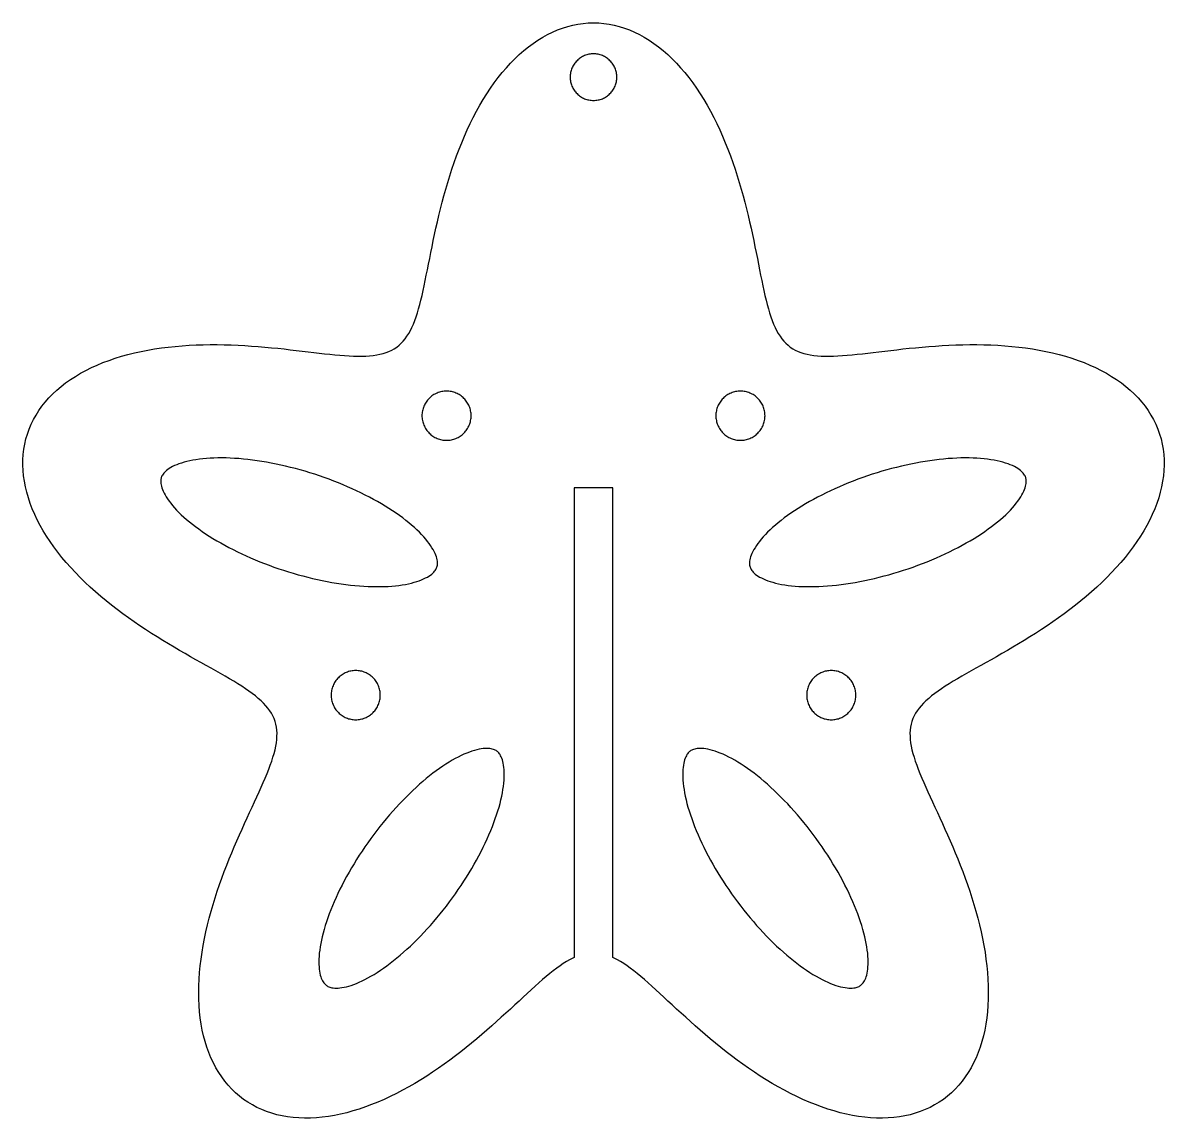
# Model space of a CAD drawing. Header units: millimetres. Extents: x -44 to 138, y -39 to 46.
# Drawn here: x 50.1 to 138.3, y -38.7 to 46 of the extents above; entities that cross this region are included whole.
import ezdxf

# ---------------------------------------------------------------- set-up
doc = ezdxf.new("R2010")
doc.units = ezdxf.units.MM
doc.layers.add('CUT', color=1, linetype='Continuous')

msp = doc.modelspace()

# ---------------------------------------------------------------- linework, layer by layer
at = {"layer": 'CUT'}
for points in [[(128.815, -0.906), (128.372, -1.193), (127.93, -1.473), (127.49, -1.745), (127.053, -2.009), (126.62, -2.267), (126.191, -2.517), (125.767, -2.762), (125.35, -2.999), (124.94, -3.231), (124.537, -3.456), (124.144, -3.676), (123.76, -3.891), (123.385, -4.101), (123.022, -4.307), (122.67, -4.509), (122.33, -4.707), (122.003, -4.902), (121.689, -5.094), (121.389, -5.284), (121.103, -5.473), (120.831, -5.66), (120.574, -5.846), (120.333, -6.033), (120.108, -6.219), (119.898, -6.407), (119.705, -6.595), (119.527, -6.786), (119.367, -6.979), (119.222, -7.174), (119.095, -7.373), (118.984, -7.576), (118.889, -7.784), (118.811, -7.996), (118.75, -8.213), (118.704, -8.437), (118.675, -8.666), (118.661, -8.902), (118.663, -9.145), (118.679, -9.396), (118.711, -9.654), (118.756, -9.92), (118.816, -10.195), (118.889, -10.479), (118.974, -10.771), (119.072, -11.073), (119.182, -11.384), (119.303, -11.704), (119.434, -12.035), (119.575, -12.375), (119.725, -12.725), (119.884, -13.085), (120.05, -13.455), (120.223, -13.835), (120.402, -14.225), (120.586, -14.625), (120.776, -15.034), (120.968, -15.453), (121.164, -15.881), (121.362, -16.319), (121.561, -16.765), (121.761, -17.22), (121.96, -17.683), (122.158, -18.155), (122.354, -18.633), (122.548, -19.119), (122.737, -19.611), (122.923, -20.11), (123.103, -20.614), (123.277, -21.124), (123.444, -21.638), (123.604, -22.156), (123.756, -22.677), (123.899, -23.201), (124.032, -23.727), (124.155, -24.255), (124.268, -24.784), (124.369, -25.312), (124.458, -25.84), (124.535, -26.367), (124.598, -26.892), (124.649, -27.413), (124.685, -27.932), (124.707, -28.446), (124.714, -28.954), (124.707, -29.457), (124.684, -29.954), (124.646, -30.443), (124.592, -30.924), (124.522, -31.396), (124.436, -31.859), (124.334, -32.311), (124.215, -32.753), (124.081, -33.183), (123.93, -33.6), (123.763, -34.005), (123.58, -34.396), (123.381, -34.773), (123.166, -35.135), (122.936, -35.482), (122.69, -35.813), (122.429, -36.128), (122.153, -36.426), (121.863, -36.707), (121.559, -36.97), (121.241, -37.215), (120.91, -37.442), (120.565, -37.65), (120.209, -37.839), (119.84, -38.009), (119.46, -38.16), (119.069, -38.291), (118.668, -38.403), (118.258, -38.496), (117.838, -38.568), (117.409, -38.622), (116.973, -38.655), (116.529, -38.67), (116.078, -38.665), (115.622, -38.641), (115.16, -38.598), (114.693, -38.537), (114.223, -38.458), (113.748, -38.36), (113.271, -38.246), (112.792, -38.114), (112.311, -37.966), (111.83, -37.801), (111.348, -37.622), (110.866, -37.427), (110.386, -37.218), (109.906, -36.995), (109.429, -36.76), (108.954, -36.512), (108.483, -36.252), (108.015, -35.982), (107.551, -35.702), (107.092, -35.412), (106.637, -35.114), (106.188, -34.809), (105.745, -34.497), (105.308, -34.179), (104.877, -33.856), (104.453, -33.529), (104.037, -33.198), (103.627, -32.866), (103.225, -32.532), (102.83, -32.197), (102.443, -31.863), (102.064, -31.531), (101.693, -31.2), (101.33, -30.873), (100.975, -30.549), (100.629, -30.231), (100.29, -29.918), (99.959, -29.612), (99.636, -29.313), (99.32, -29.022), (99.012, -28.74), (98.712, -28.467), (98.418, -28.205), (98.132, -27.954), (97.852, -27.715), (97.578, -27.488), (97.31, -27.274), (97.048, -27.074), (96.792, -26.888), (96.54, -26.716), (96.293, -26.559), (96.05, -26.417), (95.811, -26.292), (95.703, -26.241), (95.703, 10.062), (92.703, 10.062), (92.703, -26.241), (92.595, -26.292), (92.356, -26.417), (92.113, -26.559), (91.865, -26.716), (91.614, -26.888), (91.357, -27.074), (91.095, -27.274), (90.828, -27.488), (90.554, -27.715), (90.274, -27.954), (89.987, -28.205), (89.694, -28.467), (89.393, -28.74), (89.085, -29.022), (88.77, -29.313), (88.447, -29.612), (88.116, -29.918), (87.777, -30.231), (87.43, -30.549), (87.075, -30.873), (86.712, -31.2), (86.341, -31.531), (85.962, -31.863), (85.576, -32.197), (85.181, -32.532), (84.779, -32.866), (84.369, -33.198), (83.952, -33.529), (83.528, -33.856), (83.098, -34.179), (82.66, -34.497), (82.217, -34.809), (81.768, -35.114), (81.314, -35.412), (80.854, -35.702), (80.391, -35.982), (79.923, -36.252), (79.451, -36.512), (78.976, -36.76), (78.499, -36.995), (78.02, -37.218), (77.539, -37.427), (77.058, -37.622), (76.576, -37.801), (76.094, -37.966), (75.613, -38.114), (75.134, -38.246), (74.657, -38.36), (74.183, -38.458), (73.712, -38.537), (73.246, -38.598), (72.784, -38.641), (72.327, -38.665), (71.877, -38.67), (71.433, -38.655), (70.997, -38.622), (70.568, -38.568), (70.148, -38.496), (69.737, -38.403), (69.336, -38.291), (68.945, -38.16), (68.565, -38.009), (68.197, -37.839), (67.84, -37.65), (67.496, -37.442), (67.165, -37.215), (66.847, -36.97), (66.542, -36.707), (66.252, -36.426), (65.976, -36.128), (65.716, -35.813), (65.47, -35.482), (65.239, -35.135), (65.025, -34.773), (64.826, -34.396), (64.643, -34.005), (64.476, -33.6), (64.325, -33.183), (64.19, -32.753), (64.072, -32.311), (63.97, -31.859), (63.884, -31.396), (63.814, -30.924), (63.76, -30.443), (63.722, -29.954), (63.699, -29.457), (63.691, -28.954), (63.699, -28.446), (63.721, -27.932), (63.757, -27.413), (63.807, -26.892), (63.871, -26.367), (63.948, -25.84), (64.037, -25.312), (64.138, -24.784), (64.25, -24.255), (64.373, -23.727), (64.507, -23.201), (64.65, -22.677), (64.801, -22.156), (64.961, -21.638), (65.129, -21.124), (65.303, -20.614), (65.483, -20.11), (65.668, -19.611), (65.858, -19.119), (66.051, -18.633), (66.247, -18.155), (66.445, -17.683), (66.645, -17.22), (66.844, -16.765), (67.044, -16.319), (67.241, -15.881), (67.437, -15.453), (67.63, -15.034), (67.819, -14.625), (68.004, -14.225), (68.183, -13.835), (68.356, -13.455), (68.522, -13.085), (68.68, -12.725), (68.831, -12.375), (68.972, -12.035), (69.103, -11.704), (69.224, -11.384), (69.333, -11.073), (69.431, -10.771), (69.517, -10.479), (69.59, -10.195), (69.649, -9.92), (69.695, -9.654), (69.726, -9.396), (69.743, -9.145), (69.745, -8.902), (69.731, -8.666), (69.701, -8.437), (69.656, -8.213), (69.594, -7.996), (69.516, -7.784), (69.422, -7.576), (69.311, -7.373), (69.183, -7.174), (69.039, -6.979), (68.878, -6.786), (68.701, -6.595), (68.508, -6.407), (68.298, -6.219), (68.072, -6.033), (67.831, -5.846), (67.575, -5.66), (67.303, -5.473), (67.017, -5.284), (66.717, -5.094), (66.402, -4.902), (66.075, -4.707), (65.735, -4.509), (65.383, -4.307), (65.02, -4.101), (64.646, -3.891), (64.262, -3.676), (63.868, -3.456), (63.466, -3.231), (63.056, -2.999), (62.638, -2.762), (62.215, -2.517), (61.786, -2.267), (61.353, -2.009), (60.915, -1.745), (60.475, -1.473), (60.033, -1.193), (59.591, -0.906), (59.148, -0.612), (58.706, -0.31), (58.265, 0), (57.828, 0.317), (57.394, 0.643), (56.965, 0.975), (56.541, 1.315), (56.124, 1.663), (55.714, 2.017), (55.312, 2.379), (54.92, 2.747), (54.537, 3.122), (54.166, 3.503), (53.806, 3.89), (53.458, 4.282), (53.124, 4.68), (52.805, 5.083), (52.499, 5.49), (52.21, 5.902), (51.937, 6.317), (51.68, 6.735), (51.441, 7.156), (51.22, 7.579), (51.018, 8.004), (50.834, 8.43), (50.671, 8.857), (50.527, 9.284), (50.403, 9.71), (50.3, 10.136), (50.219, 10.56), (50.158, 10.982), (50.119, 11.401), (50.101, 11.817), (50.106, 12.229), (50.132, 12.637), (50.18, 13.04), (50.249, 13.438), (50.341, 13.83), (50.454, 14.215), (50.589, 14.593), (50.745, 14.964), (50.922, 15.326), (51.121, 15.681), (51.339, 16.026), (51.578, 16.362), (51.837, 16.688), (52.115, 17.005), (52.412, 17.31), (52.727, 17.605), (53.061, 17.889), (53.411, 18.162), (53.779, 18.422), (54.162, 18.671), (54.561, 18.908), (54.974, 19.133), (55.402, 19.346), (55.843, 19.546), (56.296, 19.733), (56.761, 19.908), (57.237, 20.071), (57.723, 20.221), (58.219, 20.359), (58.723, 20.484), (59.235, 20.598), (59.753, 20.699), (60.278, 20.789), (60.807, 20.868), (61.341, 20.935), (61.879, 20.991), (62.419, 21.037), (62.961, 21.073), (63.503, 21.099), (64.046, 21.116), (64.588, 21.124), (65.129, 21.124), (65.667, 21.115), (66.202, 21.1), (66.734, 21.078), (67.261, 21.05), (67.782, 21.016), (68.298, 20.977), (68.807, 20.934), (69.309, 20.888), (69.804, 20.839), (70.29, 20.787), (70.767, 20.734), (71.235, 20.68), (71.693, 20.626), (72.141, 20.573), (72.578, 20.521), (73.004, 20.471), (73.419, 20.424), (73.822, 20.38), (74.214, 20.341), (74.593, 20.306), (74.96, 20.277), (75.315, 20.255), (75.657, 20.239), (75.987, 20.231), (76.304, 20.231), (76.609, 20.24), (76.901, 20.258), (77.181, 20.286), (77.448, 20.325), (77.703, 20.375), (77.947, 20.437), (78.178, 20.51), (78.399, 20.596), (78.608, 20.695), (78.806, 20.807), (78.994, 20.933), (79.172, 21.073), (79.34, 21.227), (79.498, 21.395), (79.648, 21.578), (79.79, 21.776), (79.924, 21.988), (80.05, 22.216), (80.17, 22.458), (80.283, 22.715), (80.391, 22.987), (80.493, 23.274), (80.591, 23.576), (80.685, 23.892), (80.776, 24.222), (80.864, 24.567), (80.95, 24.925), (81.034, 25.296), (81.118, 25.681), (81.201, 26.078), (81.284, 26.487), (81.368, 26.908), (81.454, 27.34), (81.542, 27.782), (81.632, 28.234), (81.725, 28.696), (81.823, 29.166), (81.924, 29.644), (82.03, 30.13), (82.141, 30.622), (82.257, 31.119), (82.38, 31.622), (82.509, 32.128), (82.645, 32.638), (82.788, 33.15), (82.939, 33.664), (83.098, 34.179), (83.264, 34.693), (83.439, 35.206), (83.623, 35.717), (83.815, 36.225), (84.017, 36.729), (84.227, 37.229), (84.447, 37.722), (84.676, 38.209), (84.914, 38.689), (85.162, 39.16), (85.419, 39.622), (85.685, 40.073), (85.96, 40.514), (86.244, 40.943), (86.537, 41.359), (86.839, 41.761), (87.149, 42.15), (87.468, 42.523), (87.794, 42.88), (88.128, 43.221), (88.47, 43.545), (88.819, 43.851), (89.174, 44.139), (89.535, 44.407), (89.903, 44.657), (90.276, 44.886), (90.654, 45.095), (91.036, 45.283), (91.423, 45.449), (91.813, 45.595), (92.207, 45.718), (92.603, 45.819), (93.001, 45.898), (93.401, 45.955), (93.801, 45.989), (94.203, 46), (94.604, 45.989), (95.005, 45.955), (95.405, 45.898), (95.803, 45.819), (96.199, 45.718), (96.592, 45.595), (96.983, 45.449), (97.369, 45.283), (97.752, 45.095), (98.13, 44.886), (98.503, 44.657), (98.87, 44.407), (99.232, 44.139), (99.587, 43.851), (99.936, 43.545), (100.277, 43.221), (100.611, 42.88), (100.938, 42.523), (101.256, 42.15), (101.566, 41.761), (101.868, 41.359), (102.161, 40.943), (102.445, 40.514), (102.721, 40.073), (102.987, 39.622), (103.244, 39.16), (103.491, 38.689), (103.729, 38.209), (103.958, 37.722), (104.178, 37.229), (104.389, 36.729), (104.59, 36.225), (104.783, 35.717), (104.966, 35.206), (105.141, 34.693), (105.308, 34.179), (105.467, 33.664), (105.617, 33.15), (105.761, 32.638), (105.897, 32.128), (106.026, 31.622), (106.148, 31.119), (106.265, 30.622), (106.376, 30.13), (106.482, 29.644), (106.583, 29.166), (106.68, 28.696), (106.774, 28.234), (106.864, 27.782), (106.951, 27.34), (107.037, 26.908), (107.121, 26.487), (107.205, 26.078), (107.288, 25.681), (107.371, 25.296), (107.456, 24.925), (107.541, 24.567), (107.629, 24.222), (107.72, 23.892), (107.814, 23.576), (107.912, 23.274), (108.015, 22.987), (108.123, 22.715), (108.236, 22.458), (108.356, 22.216), (108.482, 21.988), (108.616, 21.776), (108.757, 21.578), (108.907, 21.395), (109.066, 21.227), (109.234, 21.073), (109.412, 20.933), (109.6, 20.807), (109.798, 20.695), (110.007, 20.596), (110.227, 20.51), (110.459, 20.437), (110.702, 20.375), (110.958, 20.325), (111.225, 20.286), (111.505, 20.258), (111.797, 20.24), (112.101, 20.231), (112.419, 20.231), (112.748, 20.239), (113.091, 20.255), (113.445, 20.277), (113.812, 20.306), (114.192, 20.341), (114.583, 20.38), (114.986, 20.424), (115.401, 20.471), (115.828, 20.521), (116.265, 20.573), (116.713, 20.626), (117.171, 20.68), (117.638, 20.734), (118.116, 20.787), (118.602, 20.839), (119.096, 20.888), (119.598, 20.934), (120.108, 20.977), (120.623, 21.016), (121.145, 21.05), (121.672, 21.078), (122.203, 21.1), (122.739, 21.115), (123.277, 21.124), (123.817, 21.124), (124.359, 21.116), (124.902, 21.099), (125.445, 21.073), (125.987, 21.037), (126.527, 20.991), (127.064, 20.935), (127.598, 20.868), (128.128, 20.789), (128.652, 20.699), (129.171, 20.598), (129.683, 20.484), (130.187, 20.359), (130.682, 20.221), (131.169, 20.071), (131.645, 19.908), (132.11, 19.733), (132.563, 19.546), (133.004, 19.346), (133.431, 19.133), (133.845, 18.908), (134.244, 18.671), (134.627, 18.422), (134.994, 18.162), (135.345, 17.889), (135.678, 17.605), (135.994, 17.31), (136.291, 17.005), (136.569, 16.688), (136.827, 16.362), (137.066, 16.026), (137.285, 15.681), (137.483, 15.326), (137.66, 14.964), (137.817, 14.593), (137.951, 14.215), (138.065, 13.83), (138.156, 13.438), (138.226, 13.04), (138.274, 12.637), (138.3, 12.229), (138.304, 11.817), (138.287, 11.401), (138.248, 10.982), (138.187, 10.56), (138.105, 10.136), (138.002, 9.71), (137.879, 9.284), (137.735, 8.857), (137.571, 8.43), (137.388, 8.004), (137.186, 7.579), (136.965, 7.156), (136.726, 6.735), (136.469, 6.317), (136.196, 5.902), (135.906, 5.49), (135.601, 5.083), (135.281, 4.68), (134.947, 4.282), (134.6, 3.89), (134.24, 3.503), (133.868, 3.122), (133.486, 2.747), (133.093, 2.379), (132.692, 2.017), (132.282, 1.663), (131.865, 1.315), (131.441, 0.975), (131.012, 0.643), (130.578, 0.317), (130.14, 0), (129.7, -0.31), (129.258, -0.612), (128.815, -0.906)], [(96.001, 41.888), (95.994, 41.976), (95.983, 42.064), (95.968, 42.151), (95.949, 42.237), (95.925, 42.323), (95.898, 42.406), (95.866, 42.489), (95.83, 42.57), (95.79, 42.649), (95.747, 42.725), (95.699, 42.8), (95.649, 42.872), (95.594, 42.942), (95.537, 43.009), (95.476, 43.073), (95.412, 43.134), (95.345, 43.191), (95.275, 43.246), (95.203, 43.297), (95.128, 43.344), (95.051, 43.387), (94.972, 43.427), (94.892, 43.463), (94.809, 43.495), (94.725, 43.522), (94.64, 43.546), (94.554, 43.565), (94.467, 43.581), (94.379, 43.591), (94.291, 43.598), (94.203, 43.6), (94.114, 43.598), (94.026, 43.591), (93.939, 43.581), (93.852, 43.565), (93.765, 43.546), (93.68, 43.522), (93.596, 43.495), (93.514, 43.463), (93.433, 43.427), (93.354, 43.387), (93.277, 43.344), (93.203, 43.297), (93.131, 43.246), (93.061, 43.191), (92.994, 43.134), (92.93, 43.073), (92.869, 43.009), (92.811, 42.942), (92.757, 42.872), (92.706, 42.8), (92.659, 42.725), (92.615, 42.649), (92.576, 42.57), (92.54, 42.489), (92.508, 42.406), (92.48, 42.323), (92.457, 42.237), (92.437, 42.151), (92.422, 42.064), (92.411, 41.976), (92.405, 41.888), (92.403, 41.8), (92.405, 41.712), (92.411, 41.624), (92.422, 41.536), (92.437, 41.449), (92.457, 41.363), (92.48, 41.277), (92.508, 41.194), (92.54, 41.111), (92.576, 41.03), (92.615, 40.951), (92.659, 40.875), (92.706, 40.8), (92.757, 40.728), (92.811, 40.658), (92.869, 40.591), (92.93, 40.527), (92.994, 40.466), (93.061, 40.409), (93.131, 40.354), (93.203, 40.303), (93.277, 40.256), (93.354, 40.213), (93.433, 40.173), (93.514, 40.137), (93.596, 40.105), (93.68, 40.078), (93.765, 40.054), (93.852, 40.035), (93.939, 40.019), (94.026, 40.009), (94.114, 40.002), (94.203, 40), (94.291, 40.002), (94.379, 40.009), (94.467, 40.019), (94.554, 40.035), (94.64, 40.054), (94.725, 40.078), (94.809, 40.105), (94.892, 40.137), (94.972, 40.173), (95.051, 40.213), (95.128, 40.256), (95.203, 40.303), (95.275, 40.354), (95.345, 40.409), (95.412, 40.466), (95.476, 40.527), (95.537, 40.591), (95.594, 40.658), (95.649, 40.728), (95.699, 40.8), (95.747, 40.875), (95.79, 40.951), (95.83, 41.03), (95.866, 41.111), (95.898, 41.194), (95.925, 41.277), (95.949, 41.363), (95.968, 41.449), (95.983, 41.536), (95.994, 41.624), (96.001, 41.712), (96.003, 41.8), (96.001, 41.888)], [(84.737, 15.444), (84.744, 15.537), (84.746, 15.63), (84.744, 15.723), (84.737, 15.816), (84.726, 15.909), (84.71, 16.001), (84.689, 16.092), (84.665, 16.182), (84.635, 16.27), (84.602, 16.357), (84.564, 16.442), (84.522, 16.526), (84.476, 16.607), (84.426, 16.686), (84.373, 16.762), (84.315, 16.835), (84.254, 16.906), (84.19, 16.973), (84.122, 17.038), (84.052, 17.099), (83.978, 17.156), (83.902, 17.21), (83.823, 17.26), (83.742, 17.306), (83.659, 17.347), (83.574, 17.385), (83.487, 17.419), (83.398, 17.448), (83.308, 17.473), (83.217, 17.493), (83.126, 17.509), (83.033, 17.521), (82.94, 17.528), (82.847, 17.53), (82.754, 17.528), (82.661, 17.521), (82.568, 17.509), (82.476, 17.493), (82.385, 17.473), (82.295, 17.448), (82.207, 17.419), (82.12, 17.385), (82.035, 17.347), (81.951, 17.306), (81.87, 17.26), (81.791, 17.21), (81.715, 17.156), (81.642, 17.099), (81.571, 17.038), (81.504, 16.973), (81.439, 16.906), (81.378, 16.835), (81.321, 16.762), (81.267, 16.686), (81.217, 16.607), (81.171, 16.526), (81.13, 16.442), (81.092, 16.357), (81.058, 16.27), (81.029, 16.182), (81.004, 16.092), (80.984, 16.001), (80.968, 15.909), (80.956, 15.816), (80.949, 15.723), (80.947, 15.63), (80.949, 15.537), (80.956, 15.444), (80.968, 15.351), (80.984, 15.26), (81.004, 15.169), (81.029, 15.079), (81.058, 14.99), (81.092, 14.903), (81.13, 14.818), (81.171, 14.735), (81.217, 14.654), (81.267, 14.575), (81.321, 14.499), (81.378, 14.425), (81.439, 14.355), (81.504, 14.287), (81.571, 14.223), (81.642, 14.162), (81.715, 14.104), (81.791, 14.051), (81.87, 14.001), (81.951, 13.955), (82.035, 13.913), (82.12, 13.875), (82.207, 13.842), (82.295, 13.812), (82.385, 13.788), (82.476, 13.767), (82.568, 13.751), (82.661, 13.74), (82.754, 13.733), (82.847, 13.731), (82.94, 13.733), (83.033, 13.74), (83.126, 13.751), (83.217, 13.767), (83.308, 13.788), (83.398, 13.812), (83.487, 13.842), (83.574, 13.875), (83.659, 13.913), (83.742, 13.955), (83.823, 14.001), (83.902, 14.051), (83.978, 14.104), (84.052, 14.162), (84.122, 14.223), (84.19, 14.287), (84.254, 14.355), (84.315, 14.425), (84.373, 14.499), (84.426, 14.575), (84.476, 14.654), (84.522, 14.735), (84.564, 14.818), (84.602, 14.903), (84.635, 14.99), (84.665, 15.079), (84.689, 15.169), (84.71, 15.26), (84.726, 15.351), (84.737, 15.444)], [(107.449, 15.444), (107.456, 15.537), (107.458, 15.63), (107.456, 15.723), (107.449, 15.816), (107.438, 15.909), (107.422, 16.001), (107.401, 16.092), (107.377, 16.182), (107.347, 16.27), (107.314, 16.357), (107.276, 16.442), (107.234, 16.526), (107.188, 16.607), (107.138, 16.686), (107.085, 16.762), (107.027, 16.835), (106.966, 16.906), (106.902, 16.973), (106.835, 17.038), (106.764, 17.099), (106.69, 17.156), (106.614, 17.21), (106.535, 17.26), (106.454, 17.306), (106.371, 17.347), (106.286, 17.385), (106.199, 17.419), (106.11, 17.448), (106.02, 17.473), (105.929, 17.493), (105.838, 17.509), (105.745, 17.521), (105.652, 17.528), (105.559, 17.53), (105.466, 17.528), (105.373, 17.521), (105.28, 17.509), (105.188, 17.493), (105.097, 17.473), (105.007, 17.448), (104.919, 17.419), (104.832, 17.385), (104.747, 17.347), (104.663, 17.306), (104.582, 17.26), (104.503, 17.21), (104.427, 17.156), (104.354, 17.099), (104.283, 17.038), (104.216, 16.973), (104.151, 16.906), (104.09, 16.835), (104.033, 16.762), (103.979, 16.686), (103.929, 16.607), (103.884, 16.526), (103.842, 16.442), (103.804, 16.357), (103.77, 16.27), (103.741, 16.182), (103.716, 16.092), (103.696, 16.001), (103.68, 15.909), (103.668, 15.816), (103.661, 15.723), (103.659, 15.63), (103.661, 15.537), (103.668, 15.444), (103.68, 15.351), (103.696, 15.26), (103.716, 15.169), (103.741, 15.079), (103.77, 14.99), (103.804, 14.903), (103.842, 14.818), (103.884, 14.735), (103.929, 14.654), (103.979, 14.575), (104.033, 14.499), (104.09, 14.425), (104.151, 14.355), (104.216, 14.287), (104.283, 14.223), (104.354, 14.162), (104.427, 14.104), (104.503, 14.051), (104.582, 14.001), (104.663, 13.955), (104.747, 13.913), (104.832, 13.875), (104.919, 13.842), (105.007, 13.812), (105.097, 13.788), (105.188, 13.767), (105.28, 13.751), (105.373, 13.74), (105.466, 13.733), (105.559, 13.731), (105.652, 13.733), (105.745, 13.74), (105.838, 13.751), (105.929, 13.767), (106.02, 13.788), (106.11, 13.812), (106.199, 13.842), (106.286, 13.875), (106.371, 13.913), (106.454, 13.955), (106.535, 14.001), (106.614, 14.051), (106.69, 14.104), (106.764, 14.162), (106.835, 14.223), (106.902, 14.287), (106.966, 14.355), (107.027, 14.425), (107.085, 14.499), (107.138, 14.575), (107.188, 14.654), (107.234, 14.735), (107.276, 14.818), (107.314, 14.903), (107.347, 14.99), (107.377, 15.079), (107.401, 15.169), (107.422, 15.26), (107.438, 15.351), (107.449, 15.444)], [(73.399, 10.849), (73.03, 10.977), (72.659, 11.101), (72.286, 11.219), (71.912, 11.332), (71.537, 11.44), (71.161, 11.543), (70.786, 11.639), (70.412, 11.73), (70.038, 11.816), (69.667, 11.895), (69.297, 11.969), (68.929, 12.036), (68.564, 12.097), (68.203, 12.152), (67.845, 12.201), (67.492, 12.244), (67.143, 12.28), (66.799, 12.31), (66.461, 12.334), (66.129, 12.351), (65.803, 12.362), (65.485, 12.367), (65.173, 12.365), (64.87, 12.358), (64.574, 12.344), (64.288, 12.324), (64.01, 12.299), (63.742, 12.267), (63.484, 12.23), (63.237, 12.188), (63, 12.141), (62.774, 12.089), (62.561, 12.032), (62.359, 11.972), (62.169, 11.907), (61.993, 11.839), (61.829, 11.769), (61.678, 11.696), (61.541, 11.621), (61.417, 11.546), (61.307, 11.471), (61.209, 11.395), (61.124, 11.321), (61.05, 11.249), (60.988, 11.179), (60.935, 11.111), (60.892, 11.045), (60.856, 10.98), (60.826, 10.916), (60.803, 10.852), (60.784, 10.787), (60.77, 10.718), (60.762, 10.645), (60.758, 10.565), (60.761, 10.479), (60.77, 10.386), (60.787, 10.284), (60.812, 10.174), (60.847, 10.056), (60.892, 9.93), (60.948, 9.796), (61.015, 9.655), (61.094, 9.508), (61.185, 9.355), (61.288, 9.196), (61.404, 9.032), (61.531, 8.864), (61.671, 8.693), (61.823, 8.518), (61.986, 8.341), (62.162, 8.161), (62.349, 7.98), (62.548, 7.797), (62.757, 7.613), (62.977, 7.429), (63.208, 7.244), (63.449, 7.059), (63.7, 6.875), (63.961, 6.692), (64.231, 6.509), (64.51, 6.328), (64.797, 6.148), (65.093, 5.971), (65.396, 5.795), (65.707, 5.622), (66.025, 5.451), (66.35, 5.283), (66.681, 5.118), (67.018, 4.957), (67.361, 4.799), (67.708, 4.644), (68.061, 4.494), (68.417, 4.347), (68.777, 4.205), (69.141, 4.068), (69.508, 3.934), (69.877, 3.806), (70.248, 3.683), (70.621, 3.564), (70.995, 3.451), (71.37, 3.343), (71.746, 3.241), (72.121, 3.144), (72.495, 3.053), (72.869, 2.968), (73.241, 2.888), (73.611, 2.815), (73.978, 2.747), (74.343, 2.686), (74.704, 2.631), (75.062, 2.582), (75.415, 2.54), (75.764, 2.503), (76.108, 2.473), (76.446, 2.45), (76.778, 2.433), (77.104, 2.421), (77.422, 2.417), (77.734, 2.418), (78.037, 2.426), (78.333, 2.44), (78.619, 2.459), (78.897, 2.485), (79.165, 2.516), (79.423, 2.553), (79.67, 2.595), (79.907, 2.642), (80.133, 2.694), (80.347, 2.751), (80.548, 2.812), (80.738, 2.876), (80.914, 2.944), (81.078, 3.015), (81.229, 3.088), (81.366, 3.162), (81.49, 3.237), (81.6, 3.313), (81.698, 3.388), (81.783, 3.462), (81.857, 3.534), (81.919, 3.605), (81.972, 3.673), (82.015, 3.739), (82.051, 3.803), (82.081, 3.867), (82.104, 3.931), (82.123, 3.997), (82.137, 4.065), (82.145, 4.139), (82.149, 4.218), (82.147, 4.304), (82.137, 4.398), (82.12, 4.499), (82.095, 4.609), (82.06, 4.727), (82.015, 4.854), (81.959, 4.987), (81.892, 5.128), (81.813, 5.276), (81.722, 5.429), (81.619, 5.588), (81.503, 5.751), (81.376, 5.919), (81.236, 6.09), (81.084, 6.265), (80.921, 6.442), (80.745, 6.622), (80.558, 6.804), (80.36, 6.986), (80.15, 7.17), (79.93, 7.355), (79.699, 7.539), (79.458, 7.724), (79.207, 7.908), (78.946, 8.092), (78.676, 8.274), (78.397, 8.455), (78.11, 8.635), (77.814, 8.813), (77.511, 8.988), (77.2, 9.162), (76.882, 9.332), (76.557, 9.5), (76.226, 9.665), (75.889, 9.827), (75.546, 9.985), (75.199, 10.139), (74.846, 10.29), (74.49, 10.436), (74.13, 10.578), (73.766, 10.716), (73.399, 10.849)], [(117.41, 3.451), (117.784, 3.564), (118.157, 3.683), (118.529, 3.806), (118.898, 3.934), (119.264, 4.068), (119.628, 4.205), (119.989, 4.347), (120.345, 4.494), (120.697, 4.644), (121.045, 4.799), (121.387, 4.957), (121.724, 5.118), (122.055, 5.283), (122.38, 5.451), (122.698, 5.622), (123.009, 5.795), (123.313, 5.971), (123.608, 6.148), (123.896, 6.328), (124.175, 6.509), (124.445, 6.692), (124.705, 6.875), (124.956, 7.059), (125.197, 7.244), (125.428, 7.429), (125.649, 7.613), (125.858, 7.797), (126.057, 7.98), (126.244, 8.161), (126.419, 8.341), (126.583, 8.518), (126.735, 8.693), (126.874, 8.864), (127.002, 9.032), (127.117, 9.196), (127.22, 9.355), (127.311, 9.508), (127.39, 9.655), (127.457, 9.796), (127.513, 9.93), (127.558, 10.056), (127.593, 10.174), (127.619, 10.284), (127.636, 10.386), (127.645, 10.479), (127.647, 10.565), (127.644, 10.645), (127.635, 10.718), (127.621, 10.787), (127.603, 10.852), (127.579, 10.916), (127.55, 10.98), (127.514, 11.045), (127.47, 11.111), (127.418, 11.179), (127.355, 11.249), (127.282, 11.321), (127.197, 11.395), (127.099, 11.471), (126.988, 11.546), (126.864, 11.621), (126.727, 11.696), (126.577, 11.769), (126.413, 11.839), (126.236, 11.907), (126.047, 11.972), (125.845, 12.032), (125.631, 12.089), (125.406, 12.141), (125.169, 12.188), (124.921, 12.23), (124.663, 12.267), (124.395, 12.299), (124.118, 12.324), (123.831, 12.344), (123.536, 12.358), (123.232, 12.365), (122.921, 12.367), (122.602, 12.362), (122.277, 12.351), (121.944, 12.334), (121.606, 12.31), (121.263, 12.28), (120.914, 12.244), (120.56, 12.201), (120.203, 12.152), (119.841, 12.097), (119.477, 12.036), (119.109, 11.969), (118.739, 11.895), (118.367, 11.816), (117.994, 11.73), (117.619, 11.639), (117.244, 11.543), (116.869, 11.44), (116.494, 11.332), (116.12, 11.219), (115.747, 11.101), (115.376, 10.977), (115.006, 10.849), (114.64, 10.716), (114.276, 10.578), (113.916, 10.436), (113.559, 10.29), (113.207, 10.139), (112.859, 9.985), (112.517, 9.827), (112.18, 9.665), (111.849, 9.5), (111.524, 9.332), (111.206, 9.162), (110.895, 8.988), (110.591, 8.813), (110.296, 8.635), (110.008, 8.455), (109.73, 8.274), (109.46, 8.092), (109.199, 7.908), (108.948, 7.724), (108.707, 7.539), (108.476, 7.355), (108.256, 7.17), (108.046, 6.986), (107.848, 6.804), (107.661, 6.622), (107.485, 6.442), (107.321, 6.265), (107.169, 6.09), (107.03, 5.919), (106.902, 5.751), (106.787, 5.588), (106.684, 5.429), (106.593, 5.276), (106.514, 5.128), (106.447, 4.987), (106.391, 4.854), (106.346, 4.727), (106.311, 4.609), (106.285, 4.499), (106.268, 4.398), (106.259, 4.304), (106.257, 4.218), (106.26, 4.139), (106.269, 4.065), (106.283, 3.997), (106.301, 3.931), (106.325, 3.867), (106.354, 3.803), (106.39, 3.739), (106.434, 3.673), (106.486, 3.605), (106.549, 3.534), (106.622, 3.462), (106.708, 3.388), (106.805, 3.313), (106.916, 3.237), (107.04, 3.162), (107.177, 3.088), (107.328, 3.015), (107.491, 2.944), (107.668, 2.876), (107.857, 2.812), (108.059, 2.751), (108.273, 2.694), (108.498, 2.642), (108.735, 2.595), (108.983, 2.553), (109.241, 2.516), (109.509, 2.485), (109.786, 2.459), (110.073, 2.44), (110.368, 2.426), (110.672, 2.418), (110.983, 2.417), (111.302, 2.421), (111.628, 2.433), (111.96, 2.45), (112.298, 2.473), (112.641, 2.503), (112.99, 2.54), (113.344, 2.582), (113.701, 2.631), (114.063, 2.686), (114.427, 2.747), (114.795, 2.815), (115.165, 2.888), (115.537, 2.968), (115.91, 3.053), (116.285, 3.144), (116.66, 3.241), (117.035, 3.343), (117.41, 3.451)], [(77.719, -6.156), (77.726, -6.063), (77.728, -5.97), (77.726, -5.877), (77.719, -5.784), (77.707, -5.691), (77.691, -5.6), (77.671, -5.509), (77.646, -5.419), (77.617, -5.33), (77.583, -5.243), (77.546, -5.158), (77.504, -5.075), (77.458, -4.994), (77.408, -4.915), (77.354, -4.839), (77.297, -4.765), (77.236, -4.695), (77.172, -4.627), (77.104, -4.563), (77.033, -4.502), (76.96, -4.444), (76.884, -4.391), (76.805, -4.341), (76.724, -4.295), (76.641, -4.253), (76.555, -4.215), (76.468, -4.182), (76.38, -4.152), (76.29, -4.128), (76.199, -4.107), (76.107, -4.091), (76.015, -4.08), (75.922, -4.073), (75.828, -4.071), (75.735, -4.073), (75.642, -4.08), (75.55, -4.091), (75.458, -4.107), (75.367, -4.128), (75.277, -4.152), (75.188, -4.182), (75.101, -4.215), (75.016, -4.253), (74.933, -4.295), (74.852, -4.341), (74.773, -4.391), (74.697, -4.444), (74.623, -4.502), (74.553, -4.563), (74.485, -4.627), (74.421, -4.695), (74.36, -4.765), (74.303, -4.839), (74.249, -4.915), (74.199, -4.994), (74.153, -5.075), (74.111, -5.158), (74.073, -5.243), (74.04, -5.33), (74.011, -5.419), (73.986, -5.509), (73.965, -5.6), (73.949, -5.691), (73.938, -5.784), (73.931, -5.877), (73.929, -5.97), (73.931, -6.063), (73.938, -6.156), (73.949, -6.249), (73.965, -6.341), (73.986, -6.432), (74.011, -6.522), (74.04, -6.61), (74.073, -6.697), (74.111, -6.782), (74.153, -6.866), (74.199, -6.947), (74.249, -7.026), (74.303, -7.102), (74.36, -7.175), (74.421, -7.246), (74.485, -7.313), (74.553, -7.378), (74.623, -7.439), (74.697, -7.496), (74.773, -7.55), (74.852, -7.6), (74.933, -7.646), (75.016, -7.687), (75.101, -7.725), (75.188, -7.759), (75.277, -7.788), (75.367, -7.813), (75.458, -7.833), (75.55, -7.849), (75.642, -7.861), (75.735, -7.868), (75.828, -7.87), (75.922, -7.868), (76.015, -7.861), (76.107, -7.849), (76.199, -7.833), (76.29, -7.813), (76.38, -7.788), (76.468, -7.759), (76.555, -7.725), (76.641, -7.687), (76.724, -7.646), (76.805, -7.6), (76.884, -7.55), (76.96, -7.496), (77.033, -7.439), (77.104, -7.378), (77.172, -7.313), (77.236, -7.246), (77.297, -7.175), (77.354, -7.102), (77.408, -7.026), (77.458, -6.947), (77.504, -6.866), (77.546, -6.782), (77.583, -6.697), (77.617, -6.61), (77.646, -6.522), (77.671, -6.432), (77.691, -6.341), (77.707, -6.249), (77.719, -6.156)], [(114.468, -6.156), (114.475, -6.063), (114.477, -5.97), (114.475, -5.877), (114.468, -5.784), (114.456, -5.691), (114.44, -5.6), (114.42, -5.509), (114.395, -5.419), (114.366, -5.33), (114.332, -5.243), (114.294, -5.158), (114.253, -5.075), (114.207, -4.994), (114.157, -4.915), (114.103, -4.839), (114.046, -4.765), (113.985, -4.695), (113.92, -4.627), (113.853, -4.563), (113.782, -4.502), (113.709, -4.444), (113.633, -4.391), (113.554, -4.341), (113.473, -4.295), (113.389, -4.253), (113.304, -4.215), (113.217, -4.182), (113.129, -4.152), (113.039, -4.128), (112.948, -4.107), (112.856, -4.091), (112.763, -4.08), (112.67, -4.073), (112.577, -4.071), (112.484, -4.073), (112.391, -4.08), (112.298, -4.091), (112.207, -4.107), (112.116, -4.128), (112.026, -4.152), (111.937, -4.182), (111.85, -4.215), (111.765, -4.253), (111.682, -4.295), (111.601, -4.341), (111.522, -4.391), (111.446, -4.444), (111.372, -4.502), (111.302, -4.563), (111.234, -4.627), (111.17, -4.695), (111.109, -4.765), (111.051, -4.839), (110.998, -4.915), (110.948, -4.994), (110.902, -5.075), (110.86, -5.158), (110.822, -5.243), (110.789, -5.33), (110.759, -5.419), (110.735, -5.509), (110.714, -5.6), (110.698, -5.691), (110.687, -5.784), (110.68, -5.877), (110.678, -5.97), (110.68, -6.063), (110.687, -6.156), (110.698, -6.249), (110.714, -6.341), (110.735, -6.432), (110.759, -6.522), (110.789, -6.61), (110.822, -6.697), (110.86, -6.782), (110.902, -6.866), (110.948, -6.947), (110.998, -7.026), (111.051, -7.102), (111.109, -7.175), (111.17, -7.246), (111.234, -7.313), (111.302, -7.378), (111.372, -7.439), (111.446, -7.496), (111.522, -7.55), (111.601, -7.6), (111.682, -7.646), (111.765, -7.687), (111.85, -7.725), (111.937, -7.759), (112.026, -7.788), (112.116, -7.813), (112.207, -7.833), (112.298, -7.849), (112.391, -7.861), (112.484, -7.868), (112.577, -7.87), (112.67, -7.868), (112.763, -7.861), (112.856, -7.849), (112.948, -7.833), (113.039, -7.813), (113.129, -7.788), (113.217, -7.759), (113.304, -7.725), (113.389, -7.687), (113.473, -7.646), (113.554, -7.6), (113.633, -7.55), (113.709, -7.496), (113.782, -7.439), (113.853, -7.378), (113.92, -7.313), (113.985, -7.246), (114.046, -7.175), (114.103, -7.102), (114.157, -7.026), (114.207, -6.947), (114.253, -6.866), (114.294, -6.782), (114.332, -6.697), (114.366, -6.61), (114.395, -6.522), (114.42, -6.432), (114.44, -6.341), (114.456, -6.249), (114.468, -6.156)], [(77.456, -16.433), (77.22, -16.744), (76.988, -17.059), (76.76, -17.377), (76.537, -17.698), (76.318, -18.022), (76.105, -18.347), (75.897, -18.674), (75.695, -19.002), (75.498, -19.33), (75.308, -19.66), (75.124, -19.989), (74.946, -20.318), (74.775, -20.646), (74.611, -20.972), (74.454, -21.297), (74.304, -21.62), (74.162, -21.941), (74.027, -22.258), (73.9, -22.573), (73.781, -22.883), (73.67, -23.189), (73.567, -23.491), (73.472, -23.788), (73.386, -24.079), (73.307, -24.364), (73.238, -24.643), (73.176, -24.914), (73.123, -25.179), (73.078, -25.436), (73.042, -25.684), (73.014, -25.924), (72.994, -26.155), (72.981, -26.375), (72.977, -26.586), (72.98, -26.786), (72.99, -26.975), (73.006, -27.153), (73.029, -27.318), (73.057, -27.472), (73.091, -27.613), (73.128, -27.741), (73.169, -27.858), (73.213, -27.962), (73.26, -28.054), (73.307, -28.135), (73.356, -28.206), (73.405, -28.268), (73.455, -28.322), (73.507, -28.37), (73.56, -28.412), (73.617, -28.45), (73.678, -28.484), (73.745, -28.515), (73.819, -28.543), (73.902, -28.567), (73.994, -28.587), (74.096, -28.603), (74.208, -28.612), (74.332, -28.616), (74.465, -28.612), (74.61, -28.6), (74.765, -28.579), (74.929, -28.55), (75.103, -28.511), (75.286, -28.462), (75.477, -28.403), (75.676, -28.333), (75.882, -28.253), (76.095, -28.163), (76.315, -28.062), (76.54, -27.951), (76.77, -27.829), (77.005, -27.697), (77.245, -27.554), (77.488, -27.402), (77.735, -27.239), (77.985, -27.067), (78.238, -26.885), (78.493, -26.694), (78.75, -26.493), (79.009, -26.284), (79.268, -26.066), (79.529, -25.84), (79.79, -25.606), (80.051, -25.364), (80.311, -25.114), (80.571, -24.857), (80.83, -24.593), (81.088, -24.322), (81.344, -24.045), (81.599, -23.763), (81.851, -23.474), (82.1, -23.18), (82.346, -22.881), (82.59, -22.578), (82.83, -22.271), (83.066, -21.959), (83.298, -21.644), (83.526, -21.326), (83.749, -21.005), (83.968, -20.682), (84.181, -20.357), (84.389, -20.03), (84.591, -19.702), (84.788, -19.373), (84.978, -19.044), (85.162, -18.715), (85.34, -18.386), (85.511, -18.058), (85.675, -17.731), (85.832, -17.406), (85.982, -17.083), (86.124, -16.763), (86.259, -16.445), (86.386, -16.131), (86.505, -15.82), (86.616, -15.514), (86.719, -15.212), (86.814, -14.916), (86.9, -14.625), (86.979, -14.339), (87.048, -14.061), (87.11, -13.789), (87.163, -13.524), (87.208, -13.268), (87.244, -13.019), (87.272, -12.779), (87.292, -12.549), (87.305, -12.328), (87.309, -12.117), (87.306, -11.917), (87.296, -11.728), (87.28, -11.551), (87.257, -11.385), (87.229, -11.232), (87.195, -11.091), (87.158, -10.962), (87.117, -10.846), (87.073, -10.742), (87.026, -10.65), (86.979, -10.568), (86.93, -10.497), (86.881, -10.436), (86.831, -10.381), (86.779, -10.334), (86.726, -10.292), (86.669, -10.254), (86.608, -10.219), (86.541, -10.188), (86.466, -10.16), (86.384, -10.136), (86.292, -10.116), (86.19, -10.101), (86.078, -10.091), (85.954, -10.088), (85.82, -10.092), (85.676, -10.103), (85.521, -10.124), (85.357, -10.153), (85.183, -10.193), (85, -10.242), (84.809, -10.301), (84.61, -10.37), (84.404, -10.45), (84.191, -10.54), (83.971, -10.641), (83.746, -10.753), (83.516, -10.875), (83.281, -11.007), (83.041, -11.149), (82.798, -11.302), (82.551, -11.464), (82.3, -11.637), (82.048, -11.818), (81.793, -12.01), (81.536, -12.21), (81.277, -12.419), (81.018, -12.637), (80.757, -12.863), (80.496, -13.098), (80.235, -13.34), (79.975, -13.59), (79.715, -13.847), (79.456, -14.111), (79.198, -14.381), (78.942, -14.658), (78.687, -14.941), (78.435, -15.229), (78.186, -15.523), (77.939, -15.822), (77.696, -16.125), (77.456, -16.433)], [(104.656, -21.005), (104.88, -21.326), (105.107, -21.644), (105.34, -21.959), (105.576, -22.271), (105.816, -22.578), (106.059, -22.881), (106.306, -23.18), (106.555, -23.474), (106.807, -23.763), (107.061, -24.045), (107.317, -24.322), (107.575, -24.593), (107.834, -24.857), (108.094, -25.114), (108.355, -25.364), (108.616, -25.606), (108.877, -25.84), (109.137, -26.066), (109.397, -26.284), (109.655, -26.493), (109.912, -26.694), (110.167, -26.885), (110.42, -27.067), (110.67, -27.239), (110.917, -27.402), (111.161, -27.554), (111.4, -27.697), (111.635, -27.829), (111.866, -27.951), (112.091, -28.062), (112.31, -28.163), (112.523, -28.253), (112.729, -28.333), (112.928, -28.403), (113.12, -28.462), (113.302, -28.511), (113.476, -28.55), (113.641, -28.579), (113.796, -28.6), (113.94, -28.612), (114.074, -28.616), (114.197, -28.612), (114.31, -28.603), (114.412, -28.587), (114.504, -28.567), (114.586, -28.543), (114.66, -28.515), (114.727, -28.484), (114.788, -28.45), (114.845, -28.412), (114.899, -28.37), (114.95, -28.322), (115.001, -28.268), (115.05, -28.206), (115.098, -28.135), (115.146, -28.054), (115.192, -27.962), (115.236, -27.858), (115.277, -27.741), (115.315, -27.613), (115.348, -27.472), (115.377, -27.318), (115.399, -27.153), (115.416, -26.975), (115.426, -26.786), (115.429, -26.586), (115.424, -26.375), (115.412, -26.155), (115.392, -25.924), (115.364, -25.684), (115.327, -25.436), (115.283, -25.179), (115.229, -24.914), (115.168, -24.643), (115.098, -24.364), (115.02, -24.079), (114.933, -23.788), (114.839, -23.491), (114.736, -23.189), (114.624, -22.883), (114.505, -22.573), (114.378, -22.258), (114.244, -21.941), (114.101, -21.62), (113.952, -21.297), (113.795, -20.972), (113.631, -20.646), (113.46, -20.318), (113.282, -19.989), (113.098, -19.66), (112.907, -19.33), (112.711, -19.002), (112.509, -18.674), (112.301, -18.347), (112.087, -18.022), (111.869, -17.698), (111.646, -17.377), (111.418, -17.059), (111.186, -16.744), (110.949, -16.433), (110.71, -16.125), (110.466, -15.822), (110.22, -15.523), (109.97, -15.229), (109.718, -14.941), (109.464, -14.658), (109.208, -14.381), (108.95, -14.111), (108.691, -13.847), (108.431, -13.59), (108.17, -13.34), (107.909, -13.098), (107.649, -12.863), (107.388, -12.637), (107.128, -12.419), (106.87, -12.21), (106.613, -12.01), (106.358, -11.818), (106.105, -11.637), (105.855, -11.464), (105.608, -11.302), (105.365, -11.149), (105.125, -11.007), (104.89, -10.875), (104.659, -10.753), (104.434, -10.641), (104.215, -10.54), (104.002, -10.45), (103.796, -10.37), (103.597, -10.301), (103.406, -10.242), (103.223, -10.193), (103.049, -10.153), (102.884, -10.124), (102.73, -10.103), (102.585, -10.092), (102.451, -10.088), (102.328, -10.091), (102.216, -10.101), (102.114, -10.116), (102.022, -10.136), (101.939, -10.16), (101.865, -10.188), (101.798, -10.219), (101.737, -10.254), (101.68, -10.292), (101.626, -10.334), (101.575, -10.381), (101.525, -10.436), (101.475, -10.497), (101.427, -10.568), (101.379, -10.65), (101.333, -10.742), (101.289, -10.846), (101.248, -10.962), (101.21, -11.091), (101.177, -11.232), (101.149, -11.385), (101.126, -11.551), (101.109, -11.728), (101.099, -11.917), (101.096, -12.117), (101.101, -12.328), (101.113, -12.549), (101.133, -12.779), (101.162, -13.019), (101.198, -13.268), (101.243, -13.524), (101.296, -13.789), (101.357, -14.061), (101.427, -14.339), (101.505, -14.625), (101.592, -14.916), (101.687, -15.212), (101.79, -15.514), (101.901, -15.82), (102.02, -16.131), (102.147, -16.445), (102.282, -16.763), (102.424, -17.083), (102.574, -17.406), (102.731, -17.731), (102.895, -18.058), (103.066, -18.386), (103.243, -18.715), (103.427, -19.044), (103.618, -19.373), (103.814, -19.702), (104.017, -20.03), (104.225, -20.357), (104.438, -20.682), (104.656, -21.005)]]:
    msp.add_lwpolyline(points, close=True, dxfattribs=at)

doc.saveas('drawing.dxf')
